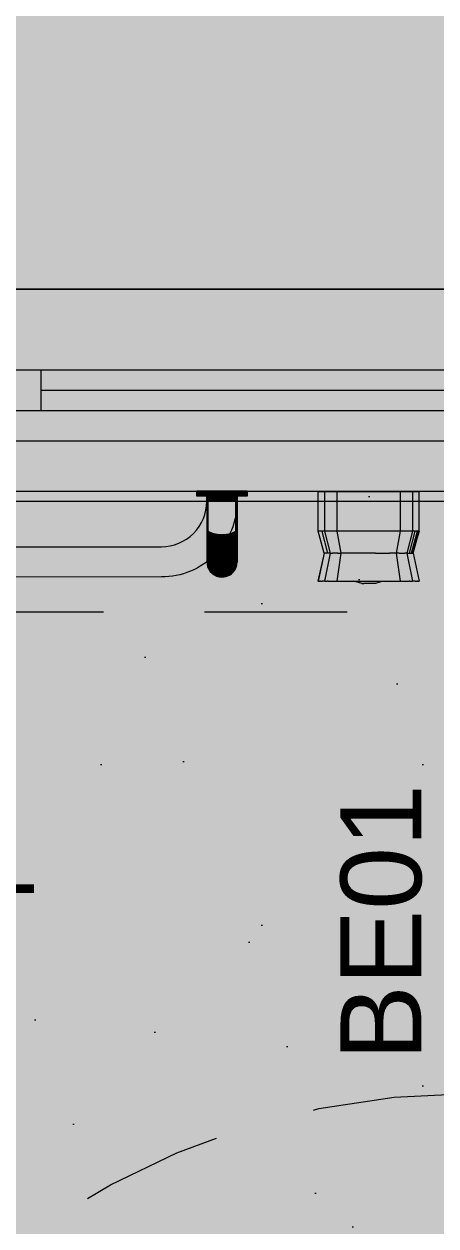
# Model space of a CAD drawing. Header units: metres. Extents: x -77 to 21.6, y -70.6 to -27.7.
# Drawn here: x -55.92 to -55.512, y -33.527 to -32.337 of the extents above; entities that cross this region are included whole.
import ezdxf

# ---------------------------------------------------------------- set-up
doc = ezdxf.new("R2010")
doc.units = ezdxf.units.M
doc.header["$MEASUREMENT"] = 0
doc.linetypes.add('Dashed', pattern=[0.07, 0.045, -0.025])
doc.linetypes.add('Hidden Line (2)', pattern=[0.195611, 0.141111, -0.0545])
for name, color, linetype in [('Janelas Archicad', 7, 'Continuous'), ('NOTAS BANCADAS', 7, 'Continuous'), ('PAREDE CONSTRUIR', 7, 'Continuous')]:
    doc.layers.add(name, color=color, linetype=linetype)
for name, color, linetype, lineweight in [('Janelas Archicad_Caneta_No__10', 7, 'Continuous', 5), ('Janelas Archicad_Caneta_No__241', 7, 'Continuous', 13), ('LAJES.EST_Caneta_No__241', 7, 'Continuous', 13), ('LAJES.EST_Caneta_No__96', 252, 'Continuous', 0), ('LOUCAS-METAIS.ARQ_Caneta_No__96', 252, 'Continuous', 0), ('NOTAS BANCADAS_Caneta_No__99', 7, 'Continuous', 20), ('NOTAS-LAYOUT.EXEC_Caneta_No__96', 252, 'Continuous', 0)]:
    doc.layers.add(name, color=color, linetype=linetype, lineweight=lineweight)
for name, color, linetype, lineweight, true_color in [('Janelas Archicad_Caneta_No__9', 7, 'Continuous', 5, 0x020202), ('LAJES.EST_Caneta_No__18', 7, 'Continuous', 0, 0xdfdfdf), ('LAJES.EST_Caneta_No__254', 7, 'Continuous', 0, 0xd1c9ad), ('LOUCAS-METAIS.ARQ_Caneta_No__18', 7, 'Continuous', 0, 0xdfdfdf), ('ZONA_Caneta_No__56', 7, 'Continuous', 0, 0xffe495)]:
    doc.layers.add(name, color=color, linetype=linetype, lineweight=lineweight, true_color=true_color)
doc.styles.add('GENERATED_STYLE_1', font='arial.ttf')
pattern_1 = [(45, (0, 0.5), (-0.159099, 0.159099), [0, -0.15, 0, -0.225]), (110, (0.5, 0.5), (0.21143084, 0.07695453), [0, -0.11, 0, -0.19])]

# ---------------------------------------------------------------- blocks, each defined once
blk = doc.blocks.new('Grab Bar 26')
at = {"layer": 'LOUCAS-METAIS.ARQ_Caneta_No__18', "linetype": 'Continuous', "lineweight": 0, "true_color": 0xdfdfdf}
for points in [[(-0.425, 0), (-0.425, -0.005), (-0.375, -0.005), (-0.375, 0)], [(0.375, 0), (0.375, -0.005), (0.425, -0.005), (0.425, 0)], [(-0.415, -0.005), (-0.415, -0.01, 0.414214), (-0.34, -0.085), (0.34, -0.085, 0.414214), (0.415, -0.01), (0.415, -0.005), (0.385, -0.005), (0.385, -0.01, -0.414214), (0.34, -0.055), (-0.34, -0.055, -0.414214), (-0.385, -0.01), (-0.385, -0.005)]]:
    blk.add_hatch(color=254, dxfattribs=at).paths.add_polyline_path(points)
at = {"layer": 'LOUCAS-METAIS.ARQ_Caneta_No__96', "color": 252, "linetype": 'Continuous', "lineweight": 0, "flags": 128}
for points in [[(-0.425, 0), (-0.425, -0.005), (-0.375, -0.005), (-0.375, 0)], [(0.375, 0), (0.375, -0.005), (0.425, -0.005), (0.425, 0)]]:
    blk.add_lwpolyline(points, close=True, dxfattribs=at)
blk.add_lwpolyline([(-0.415, -0.005), (-0.415, -0.01, 0.414214), (-0.34, -0.085), (0.34, -0.085, 0.414214), (0.415, -0.01), (0.415, -0.005), (0.385, -0.005), (0.385, -0.01, -0.414214), (0.34, -0.055), (-0.34, -0.055, -0.414214), (-0.385, -0.01), (-0.385, -0.005)], format="xyb", close=True, dxfattribs=at)
blk = doc.blocks.new('Fire-Products_Bosch_Sounders(4)')
at = {"layer": 'LOUCAS-METAIS.ARQ_Caneta_No__96', "color": 252, "linetype": 'Continuous', "lineweight": 0}
for p, q in [((-0.008, 0), (-0.0159, 0)), ((-0.0065, 0), (-0.008, 0)), ((0, 0), (-0.0065, 0)), ((0.0064, 0), (0, 0)), ((0.008, 0), (0.0064, 0)), ((0.0158, 0), (0.008, 0)), ((0.019, 0), (0.0158, 0)), ((0.0235, 0), (0.019, 0)), ((0.031, 0), (0.0235, 0)), ((0.031, -0.0393), (0.031, 0)), ((0.0347, 0), (0.031, 0)), ((0.036, 0), (0.0347, 0)), ((0.038, 0), (0.036, 0)), ((0.0401, 0), (0.038, 0)), ((0.0409, 0), (0.0401, 0)), ((0.0432, 0), (0.0409, 0)), ((0.0432, -0.0393), (0.0432, 0)), ((0.046, 0), (0.0432, 0)), ((0.0477, 0), (0.046, 0)), ((0.0482, 0), (0.0477, 0)), ((0.0497, 0), (0.0482, 0)), ((0.05, 0), (0.0497, 0)), ((0.05, -0.0393), (0.05, 0)), ((-0.05, -0.0393), (-0.05, 0)), ((-0.0498, 0), (-0.05, 0)), ((-0.0483, 0), (-0.0498, 0)), ((-0.0478, 0), (-0.0483, 0)), ((-0.0461, 0), (-0.0478, 0)), ((-0.0433, 0), (-0.0461, 0)), ((-0.0409, 0), (-0.0433, 0)), ((-0.0433, 0), (-0.0433, -0.0393)), ((-0.0402, 0), (-0.0409, 0)), ((-0.0381, 0), (-0.0402, 0)), ((-0.036, 0), (-0.0381, 0)), ((-0.0348, 0), (-0.036, 0)), ((-0.0311, 0), (-0.0348, 0)), ((-0.0236, 0), (-0.0311, 0)), ((-0.0311, 0), (-0.0311, -0.0393)), ((-0.0191, 0), (-0.0236, 0)), ((-0.0159, 0), (-0.0191, 0)), ((-0.05, -0.0393), (-0.0436, -0.061)), ((-0.044, -0.061), (-0.05, -0.0393)), ((-0.05, -0.0393), (-0.0483, -0.0393)), ((-0.0436, -0.061), (-0.0498, -0.0393)), ((-0.0483, -0.0393), (-0.0478, -0.0393)), ((-0.0425, -0.061), (-0.0483, -0.0393)), ((-0.0478, -0.0393), (-0.0433, -0.0393)), ((-0.0405, -0.061), (-0.0461, -0.0393)), ((-0.0433, -0.0393), (-0.0378, -0.061)), ((-0.0433, -0.0393), (-0.0402, -0.0393)), ((-0.0402, -0.0393), (-0.036, -0.0393)), ((-0.036, -0.0393), (-0.0348, -0.0393)), ((-0.0348, -0.0393), (-0.0311, -0.0393)), ((-0.0311, -0.0393), (-0.0272, -0.061)), ((-0.0311, -0.0393), (-0.0236, -0.0393)), ((-0.0236, -0.0393), (-0.0191, -0.0393)), ((-0.0191, -0.0393), (-0.0159, -0.0393)), ((-0.0159, -0.0393), (-0.008, -0.0393)), ((-0.008, -0.0393), (-0.0065, -0.0393)), ((-0.0065, -0.0393), (0, -0.0393)), ((0, -0.0393), (0.0064, -0.0393)), ((0.0064, -0.0393), (0.008, -0.0393)), ((0.008, -0.0393), (0.0158, -0.0393)), ((0.0158, -0.0393), (0.019, -0.0393)), ((0.019, -0.0393), (0.0235, -0.0393)), ((0.0235, -0.0393), (0.031, -0.0393)), ((0.0271, -0.061), (0.031, -0.0393)), ((0.031, -0.0393), (0.0347, -0.0393)), ((0.0347, -0.0393), (0.036, -0.0393)), ((0.036, -0.0393), (0.038, -0.0393)), ((0.0378, -0.061), (0.0432, -0.0393)), ((0.038, -0.0393), (0.0401, -0.0393)), ((0.0401, -0.0393), (0.0432, -0.0393)), ((0.0404, -0.061), (0.046, -0.0393)), ((0.0432, -0.0393), (0.046, -0.0393)), ((0.044, -0.061), (0.05, -0.0393)), ((0.046, -0.0393), (0.0477, -0.0393)), ((0.0477, -0.0393), (0.0482, -0.0393)), ((0.0482, -0.0393), (0.05, -0.0393)), ((-0.044, -0.061), (-0.05, -0.0888)), ((-0.044, -0.061), (-0.0436, -0.061)), ((-0.0425, -0.061), (-0.0436, -0.061)), ((-0.0378, -0.061), (-0.0433, -0.0888)), ((-0.0405, -0.061), (-0.0425, -0.061)), ((-0.0378, -0.061), (-0.0405, -0.061)), ((-0.0378, -0.061), (-0.0358, -0.061)), ((-0.0351, -0.061), (-0.0358, -0.061)), ((-0.0333, -0.061), (-0.0351, -0.061)), ((-0.0315, -0.061), (-0.0333, -0.061)), ((-0.0304, -0.061), (-0.0315, -0.061)), ((-0.0272, -0.061), (-0.0311, -0.0888)), ((-0.0304, -0.061), (-0.0272, -0.061)), ((-0.0304, -0.061), (-0.0304, -0.061)), ((-0.0272, -0.061), (-0.0207, -0.061)), ((-0.014, -0.061), (-0.0207, -0.061)), ((-0.007, -0.061), (-0.014, -0.061)), ((-0.014, -0.061), (-0.014, -0.061)), ((-0.007, -0.061), (0, -0.061)), ((-0.007, -0.061), (-0.007, -0.061)), ((0, -0.061), (0.007, -0.061)), ((0.007, -0.061), (0.0139, -0.061)), ((0.0139, -0.061), (0.0206, -0.061)), ((0.0206, -0.061), (0.0271, -0.061)), ((0.031, -0.0888), (0.0271, -0.061)), ((0.0304, -0.061), (0.0271, -0.061)), ((0.0304, -0.061), (0.0315, -0.061)), ((0.0304, -0.061), (0.0304, -0.061)), ((0.0315, -0.061), (0.0333, -0.061)), ((0.0333, -0.061), (0.0351, -0.061)), ((0.0351, -0.061), (0.0358, -0.061)), ((0.0378, -0.061), (0.0358, -0.061)), ((0.0432, -0.0888), (0.0378, -0.061)), ((0.0378, -0.061), (0.0404, -0.061)), ((0.0404, -0.061), (0.0424, -0.061)), ((0.0424, -0.061), (0.0436, -0.061)), ((0.05, -0.0888), (0.0436, -0.061)), ((0.0436, -0.061), (0.044, -0.061)), ((0.044, -0.061), (0.05, -0.0888)), ((-0.0483, -0.0888), (-0.05, -0.0888)), ((-0.0483, -0.0888), (-0.0478, -0.0888)), ((-0.0461, -0.0888), (-0.0478, -0.0888)), ((-0.0461, -0.0888), (-0.0433, -0.0888)), ((-0.0409, -0.0888), (-0.0433, -0.0888)), ((-0.0409, -0.0888), (-0.0402, -0.0888)), ((-0.036, -0.0888), (-0.0402, -0.0888)), ((-0.0311, -0.0888), (-0.036, -0.0888)), ((-0.0191, -0.0888), (-0.0311, -0.0888)), ((-0.0065, -0.0888), (-0.0191, -0.0888)), ((-0.014, -0.0891), (-0.0145, -0.0888)), ((-0.014, -0.0891), (-0.0122, -0.0896)), ((-0.0122, -0.0896), (-0.0067, -0.0911)), ((-0.0067, -0.0911), (-0.006, -0.0911)), ((0.0064, -0.0888), (-0.0065, -0.0888)), ((-0.006, -0.0911), (-0.0058, -0.0911)), ((-0.0058, -0.0911), (-0.0046, -0.0911)), ((-0.0046, -0.0911), (-0.0034, -0.0911)), ((-0.0034, -0.0911), (-0.0025, -0.0911)), ((-0.0025, -0.0911), (0, -0.0911)), ((0, -0.0911), (0.0025, -0.0911)), ((0.0025, -0.0911), (0.0034, -0.0911)), ((0.0034, -0.0911), (0.0046, -0.0911)), ((0.0058, -0.0911), (0.0046, -0.0911)), ((0.0058, -0.0911), (0.006, -0.0911)), ((0.0067, -0.0911), (0.006, -0.0911)), ((0.019, -0.0888), (0.0064, -0.0888)), ((0.0067, -0.0911), (0.0122, -0.0896)), ((0.0122, -0.0896), (0.014, -0.0891)), ((0.014, -0.0891), (0.0145, -0.0888)), ((0.031, -0.0888), (0.019, -0.0888)), ((0.036, -0.0888), (0.031, -0.0888)), ((0.0401, -0.0888), (0.036, -0.0888)), ((0.0401, -0.0888), (0.0409, -0.0888)), ((0.0432, -0.0888), (0.0409, -0.0888)), ((0.0432, -0.0888), (0.046, -0.0888)), ((0.0477, -0.0888), (0.046, -0.0888)), ((0.0477, -0.0888), (0.0482, -0.0888)), ((0.05, -0.0888), (0.0482, -0.0888))]:
    blk.add_line(p, q, dxfattribs=at)
blk = doc.blocks.new('Horizontal Multi-Sash Window 26_2')
at = {"layer": 'Janelas Archicad', "linetype": 'Continuous', "lineweight": 0, "true_color": 0xffffff}
for points in [[(-0.4, 0), (-0.4, -0.06), (-0.36, -0.06), (-0.36, -0.03), (-0.37, -0.03), (-0.37, 0)], [(-0.37, 0.01), (-0.37, -0.03), (-0.33, -0.03), (-0.33, 0.01)], [(0.33, 0.01), (-0.33, 0.01), (-0.33, -0.03), (-0.36, -0.03), (-0.36, -0.06), (0.36, -0.06), (0.36, -0.03), (0.33, -0.03)], [(0.33, -0.03), (0.33, 0.01), (-0.33, 0.01), (-0.33, -0.03)], [(0.37, -0.03), (0.37, 0.01), (0.33, 0.01), (0.33, -0.03)], [(0.4, -0.06), (0.4, 0), (0.37, 0), (0.37, -0.03), (0.36, -0.03), (0.36, -0.06)], [(-0.4, -0.06), (-0.4, -0.11), (-0.39, -0.12), (0.39, -0.12), (0.4, -0.11), (0.4, -0.06)]]:
    blk.add_hatch(color=7, dxfattribs=at).paths.add_polyline_path(points)
at = {"layer": 'Janelas Archicad_Caneta_No__10', "color": 7, "linetype": 'Continuous', "lineweight": 5}
for p, q in [((-0.4, -0.11), (-0.4, -0.06)), ((-0.4, -0.06), (-0.39, -0.06)), ((-0.39, -0.06), (-0.39, -0.11)), ((0.39, -0.11), (0.39, -0.06)), ((0.39, -0.06), (0.4, -0.06)), ((0.4, -0.06), (0.4, -0.11)), ((-0.44, -0.12), (-0.44, -0.11)), ((-0.44, -0.11), (-0.39, -0.11)), ((-0.39, -0.11), (-0.4, -0.11)), ((-0.39, -0.11), (-0.39, -0.12)), ((0.4, -0.11), (0.39, -0.11)), ((0.39, -0.11), (0.44, -0.11)), ((0.39, -0.12), (0.39, -0.11)), ((0.44, -0.11), (0.44, -0.12)), ((-0.39, -0.12), (-0.44, -0.12)), ((0.44, -0.12), (0.39, -0.12))]:
    blk.add_line(p, q, dxfattribs=at)
at = {"layer": 'Janelas Archicad_Caneta_No__241', "color": 7, "linetype": 'Continuous', "lineweight": 13}
for p, q in [((-0.4, 0.09), (-0.37, 0.09)), ((-0.37, 0), (-0.37, 0.09)), ((0.4, 0.09), (0.37, 0.09)), ((0.37, 0), (0.37, 0.09)), ((-0.4, 0), (-0.4, -0.06)), ((0.4, 0), (0.4, -0.06)), ((-0.4, -0.06), (-0.4, -0.08)), ((0.4, -0.06), (0.4, -0.08)), ((-0.4, -0.08), (-0.4, -0.11)), ((0.4, -0.08), (0.4, -0.11)), ((-0.44, -0.11), (-0.4, -0.11)), ((0.4, -0.11), (0.44, -0.11))]:
    blk.add_line(p, q, dxfattribs=at)
at = {"layer": 'Janelas Archicad_Caneta_No__9', "color": 18, "linetype": 'Continuous', "lineweight": 5, "true_color": 0x020202}
for p, q in [((-0.37, 0.09), (0.37, 0.09)), ((-0.4, 0), (-0.37, 0)), ((-0.37, 0.01), (-0.33, 0.01)), ((-0.37, -0.03), (-0.37, 0.01)), ((-0.37, 0), (-0.37, -0.03)), ((-0.33, 0.01), (0.33, 0.01)), ((-0.33, 0.01), (-0.33, -0.03)), ((-0.33, 0.01), (0.33, 0.01)), ((0.33, -0.03), (0.33, 0.01)), ((0.33, 0.01), (0.37, 0.01)), ((0.37, 0.01), (0.37, -0.03)), ((0.37, -0.03), (0.37, 0)), ((0.37, 0), (0.4, 0)), ((-0.33, -0.01), (0.33, -0.01)), ((-0.37, -0.03), (-0.36, -0.03)), ((-0.33, -0.03), (-0.37, -0.03)), ((-0.36, -0.03), (-0.36, -0.06)), ((0.33, -0.03), (-0.33, -0.03)), ((0.37, -0.03), (0.33, -0.03)), ((0.36, -0.06), (0.36, -0.03)), ((0.36, -0.03), (0.37, -0.03)), ((-0.36, -0.06), (-0.4, -0.06)), ((0.36, -0.06), (-0.36, -0.06)), ((0.4, -0.06), (0.36, -0.06)), ((-0.39, -0.12), (0.39, -0.12))]:
    blk.add_line(p, q, dxfattribs=at)
at = {"layer": 'Janelas Archicad_Caneta_No__9', "color": 18, "linetype": 'Dashed', "lineweight": 5, "true_color": 0x020202}
blk.add_line((-0.4, -0.11), (0.4, -0.11), dxfattribs=at)
blk = doc.blocks.new('Label_6_6', base_point=(-56.1107, -33.0929))
at = {"layer": 'NOTAS BANCADAS_Caneta_No__99', "color": 7, "lineweight": 20, "insert": (-55.9503, -33.1172), "char_height": 0.08, "attachment_point": 2, "style": 'GENERATED_STYLE_1'}
blk.add_mtext('\\A1;{\\pqc;\\pt0,99;\\fArial|b0|i0|c0|p0;\\W1.000000;CH.01\\fArial|b0|i0|c0|p0;\\W1.000000;\\A1{\\H.66x;\\S^  ;}\\fArial|b0|i0|c0|p0;\\W1.000000;\\fArial|b0|i0|c0|p0;\\W1.000000;\\A1{\\H.66x;\\S^  ;}\\fArial|b0|i0|c0|p0;\\W1.000000;\\fArial|b0|i0|c0|p0;\\W1.000000;\\fArial|b0|i0|c0|p0;\\W1.000000;\\fArial|b0|i0|c0|p0;\\W1.000000;\\fArial|b0|i0|c0|p0;\\W1.000000;\\fArial|b0|i0|c0|p0;\\W1.000000;\\fArial|b0|i0|c0|p0;\\W1.000000;\\A1{\\H.66x;\\S^  ;}\\fArial|b0|i0|c0|p0;\\W1.000000;\\fArial|b0|i0|c0|p0;\\W1.000000;\\A1{\\H.66x;\\S^  ;}\\fArial|b0|i0|c0|p0;\\W1.000000;\\fArial|b0|i0|c0|p0;\\W1.000000;\\fArial|b0|i0|c0|p0;\\W1.000000;\\fArial|b0|i0|c0|p0;\\W1.000000;\\fArial|b0|i0|c0|p0;\\W1.000000;\\fArial|b0|i0|c0|p0;\\W1.000000;\\fArial|b0|i0|c0|p0;\\W1.000000;\\A1{\\H.66x;\\S^  ;}\\fArial|b0|i0|c0|p0;\\W1.000000;\\fArial|b0|i0|c0|p0;\\W1.000000;\\A1{\\H.66x;\\S^  ;}\\fArial|b0|i0|c0|p0;\\W1.000000;\\fArial|b0|i0|c0|p0;\\W1.000000;\\fArial|b0|i0|c0|p0;\\W1.000000;\\fArial|b0|i0|c0|p0;\\W1.000000;\\fArial|b0|i0|c0|p0;\\W1.000000;\\fArial|b0|i0|c0|p0;\\W1.000000;\\fArial|b0|i0|c0|p0;\\W1.000000;\\A1{\\H.66x;\\S^  ;}\\fArial|b0|i0|c0|p0;\\W1.000000;\\fArial|b0|i0|c0|p0;\\W1.000000;\\A1{\\H.66x;\\S^  ;}\\fArial|b0|i0|c0|p0;\\W1.000000;\\fArial|b0|i0|c0|p0;\\W1.000000;\\fArial|b0|i0|c0|p0;\\W1.000000;\\fArial|b0|i0|c0|p0;\\W1.000000;\\fArial|b0|i0|c0|p0;\\W1.000000;\\fArial|b0|i0|c0|p0;\\W1.000000;\\fArial|b0|i0|c0|p0;\\W1.000000;\\A1{\\H.66x;\\S^  ;}\\fArial|b0|i0|c0|p0;\\W1.000000;\\fArial|b0|i0|c0|p0;\\W1.000000;\\A1{\\H.66x;\\S^  ;}\\fArial|b0|i0|c0|p0;\\W1.000000;\\fArial|b0|i0|c0|p0;\\W1.000000;\\fArial|b0|i0|c0|p0;\\W1.000000;\\fArial|b0|i0|c0|p0;\\W1.000000;\\fArial|b0|i0|c0|p0;\\W1.000000;\\fArial|b0|i0|c0|p0;\\W1.000000;\\fArial|b0|i0|c0|p0;\\W1.000000;\\A1{\\H.66x;\\S^  ;}\\fArial|b0|i0|c0|p0;\\W1.000000;}', dxfattribs=at)
blk = doc.blocks.new('Label_12_6', base_point=(-55.6311, -33.2526))
at = {"layer": 'NOTAS BANCADAS_Caneta_No__99', "color": 7, "lineweight": 20, "insert": (-55.6068, -33.1134), "char_height": 0.08, "attachment_point": 2, "rotation": 90, "style": 'GENERATED_STYLE_1'}
blk.add_mtext('\\A1;{\\pqc;\\pt0,99;\\fArial|b0|i0|c0|p0;\\W1.000000;BE01\\fArial|b0|i0|c0|p0;\\W1.000000;\\A1{\\H.66x;\\S^  ;}\\fArial|b0|i0|c0|p0;\\W1.000000;\\fArial|b0|i0|c0|p0;\\W1.000000;\\A1{\\H.66x;\\S^  ;}\\fArial|b0|i0|c0|p0;\\W1.000000;\\fArial|b0|i0|c0|p0;\\W1.000000;\\fArial|b0|i0|c0|p0;\\W1.000000;\\fArial|b0|i0|c0|p0;\\W1.000000;\\fArial|b0|i0|c0|p0;\\W1.000000;\\fArial|b0|i0|c0|p0;\\W1.000000;\\fArial|b0|i0|c0|p0;\\W1.000000;\\A1{\\H.66x;\\S^  ;}\\fArial|b0|i0|c0|p0;\\W1.000000;\\fArial|b0|i0|c0|p0;\\W1.000000;\\A1{\\H.66x;\\S^  ;}\\fArial|b0|i0|c0|p0;\\W1.000000;\\fArial|b0|i0|c0|p0;\\W1.000000;\\fArial|b0|i0|c0|p0;\\W1.000000;\\fArial|b0|i0|c0|p0;\\W1.000000;\\fArial|b0|i0|c0|p0;\\W1.000000;\\fArial|b0|i0|c0|p0;\\W1.000000;\\fArial|b0|i0|c0|p0;\\W1.000000;\\A1{\\H.66x;\\S^  ;}\\fArial|b0|i0|c0|p0;\\W1.000000;\\fArial|b0|i0|c0|p0;\\W1.000000;\\A1{\\H.66x;\\S^  ;}\\fArial|b0|i0|c0|p0;\\W1.000000;\\fArial|b0|i0|c0|p0;\\W1.000000;\\fArial|b0|i0|c0|p0;\\W1.000000;\\fArial|b0|i0|c0|p0;\\W1.000000;\\fArial|b0|i0|c0|p0;\\W1.000000;\\fArial|b0|i0|c0|p0;\\W1.000000;\\fArial|b0|i0|c0|p0;\\W1.000000;\\A1{\\H.66x;\\S^  ;}\\fArial|b0|i0|c0|p0;\\W1.000000;\\fArial|b0|i0|c0|p0;\\W1.000000;\\A1{\\H.66x;\\S^  ;}\\fArial|b0|i0|c0|p0;\\W1.000000;\\fArial|b0|i0|c0|p0;\\W1.000000;\\fArial|b0|i0|c0|p0;\\W1.000000;\\fArial|b0|i0|c0|p0;\\W1.000000;\\fArial|b0|i0|c0|p0;\\W1.000000;\\fArial|b0|i0|c0|p0;\\W1.000000;\\fArial|b0|i0|c0|p0;\\W1.000000;\\A1{\\H.66x;\\S^  ;}\\fArial|b0|i0|c0|p0;\\W1.000000;\\fArial|b0|i0|c0|p0;\\W1.000000;\\A1{\\H.66x;\\S^  ;}\\fArial|b0|i0|c0|p0;\\W1.000000;\\fArial|b0|i0|c0|p0;\\W1.000000;\\fArial|b0|i0|c0|p0;\\W1.000000;\\fArial|b0|i0|c0|p0;\\W1.000000;\\fArial|b0|i0|c0|p0;\\W1.000000;\\fArial|b0|i0|c0|p0;\\W1.000000;\\fArial|b0|i0|c0|p0;\\W1.000000;\\A1{\\H.66x;\\S^  ;}\\fArial|b0|i0|c0|p0;\\W1.000000;}', dxfattribs=at)
blk = doc.blocks.new('Grab Bar 26_3')
at = {"layer": 'LOUCAS-METAIS.ARQ_Caneta_No__18', "linetype": 'Continuous', "lineweight": 0, "true_color": 0xdfdfdf}
for points in [[(-0.017, 0), (-0.017, -0.005), (-0.0108, -0.005), (-0.0108, 0)], [(-0.0108, -0.005), (-0.0037, -0.005), (-0.0037, 0), (-0.0108, 0)], [(-0.0037, 0), (-0.0037, -0.005), (0.0037, -0.005), (0.0037, 0)], [(0.0037, -0.005), (0.0108, -0.005), (0.0108, 0), (0.0037, 0)], [(0.0108, 0), (0.0108, -0.005), (0.017, -0.005), (0.017, 0)], [(0.017, -0.005), (0.0217, -0.005), (0.0217, 0), (0.017, 0)], [(0.0217, -0.005), (0.0244, -0.005), (0.0244, 0), (0.0217, 0)], [(0.0244, 0), (0.0244, -0.005), (0.0249, -0.005), (0.0249, 0)], [(-0.0249, 0), (-0.0249, -0.005), (-0.0244, -0.005), (-0.0244, 0)], [(-0.0244, -0.005), (-0.0217, -0.005), (-0.0217, 0), (-0.0244, 0)], [(-0.0217, -0.005), (-0.017, -0.005), (-0.017, 0), (-0.0217, 0)], [(-0.015, -0.01), (-0.0147, -0.0102), (-0.0147, -0.005), (-0.015, -0.005)], [(-0.015, -0.01), (-0.015, -0.0234), (-0.0147, -0.024), (-0.0147, -0.0102)], [(-0.0147, -0.005), (-0.0147, -0.0102), (-0.014, -0.0103), (-0.014, -0.005)], [(-0.0147, -0.0102), (-0.0147, -0.024), (-0.014, -0.0246), (-0.014, -0.0103)], [(-0.014, -0.0103), (-0.0129, -0.0104), (-0.0129, -0.005), (-0.014, -0.005)], [(-0.014, -0.0246), (-0.0129, -0.0251), (-0.0129, -0.0104), (-0.014, -0.0103)], [(-0.0129, -0.005), (-0.0129, -0.0104), (-0.0113, -0.0106), (-0.0113, -0.005)], [(-0.0113, -0.0106), (-0.0129, -0.0104), (-0.0129, -0.0251), (-0.0113, -0.0256)], [(-0.0113, -0.005), (-0.0113, -0.0106), (-0.0094, -0.0107), (-0.0094, -0.005)], [(-0.0094, -0.0107), (-0.0113, -0.0106), (-0.0113, -0.0256), (-0.0094, -0.026)], [(-0.0094, -0.0107), (-0.0073, -0.0107), (-0.0073, -0.005), (-0.0094, -0.005)], [(-0.0094, -0.0107), (-0.0094, -0.026), (-0.0073, -0.0263), (-0.0073, -0.0107)], [(-0.0073, -0.005), (-0.0073, -0.0107), (-0.0049, -0.0108), (-0.0049, -0.005)], [(-0.0049, -0.0108), (-0.0073, -0.0107), (-0.0073, -0.0263), (-0.0049, -0.0265)], [(-0.0049, -0.005), (-0.0049, -0.0108), (-0.0023, -0.0108), (-0.0023, -0.005)], [(-0.0023, -0.0108), (-0.0049, -0.0108), (-0.0049, -0.0265), (-0.0023, -0.0267)], [(-0.0023, -0.005), (-0.0023, -0.0108), (0.0003, -0.0108), (0.0003, -0.005)], [(0.0003, -0.0108), (-0.0023, -0.0108), (-0.0023, -0.0267), (0.0003, -0.0267)], [(0.0003, -0.005), (0.0003, -0.0108), (0.0029, -0.0108), (0.0029, -0.005)], [(0.0029, -0.0108), (0.0003, -0.0108), (0.0003, -0.0267), (0.0029, -0.0266)], [(0.0029, -0.0108), (0.0054, -0.0108), (0.0054, -0.005), (0.0029, -0.005)], [(0.0029, -0.0266), (0.0054, -0.0265), (0.0054, -0.0108), (0.0029, -0.0108)], [(0.0054, -0.005), (0.0054, -0.0108), (0.0077, -0.0107), (0.0077, -0.005)], [(0.0077, -0.0107), (0.0054, -0.0108), (0.0054, -0.0265), (0.0077, -0.0262)], [(0.0077, -0.005), (0.0077, -0.0107), (0.0098, -0.0106), (0.0098, -0.005)], [(0.0098, -0.0106), (0.0077, -0.0107), (0.0077, -0.0262), (0.0098, -0.0259)], [(0.0098, -0.005), (0.0098, -0.0106), (0.0117, -0.0105), (0.0117, -0.005)], [(0.0098, -0.0106), (0.0098, -0.0259), (0.0117, -0.0255), (0.0117, -0.0105)], [(0.0117, -0.005), (0.0117, -0.0105), (0.0131, -0.0104), (0.0131, -0.005)], [(0.0131, -0.0104), (0.0117, -0.0105), (0.0117, -0.0255), (0.0131, -0.025)], [(0.0131, -0.005), (0.0131, -0.0104), (0.0142, -0.0103), (0.0142, -0.005)], [(0.0142, -0.0103), (0.0131, -0.0104), (0.0131, -0.025), (0.0142, -0.0244)], [(0.0142, -0.005), (0.0142, -0.0103), (0.0148, -0.0101), (0.0148, -0.005)], [(0.0142, -0.0103), (0.0142, -0.0244), (0.0148, -0.0239), (0.0148, -0.0101)], [(0.015, -0.005), (0.0148, -0.005), (0.0148, -0.0101), (0.015, -0.01)], [(0.0148, -0.0101), (0.0148, -0.0239), (0.015, -0.0233), (0.015, -0.01)], [(-0.0147, -0.024), (-0.015, -0.0234), (-0.015, -0.0361), (-0.0147, -0.0373)], [(0.015, -0.0233), (0.0148, -0.0239), (0.0148, -0.0371), (0.015, -0.0359)], [(-0.0147, -0.024), (-0.0147, -0.0373), (-0.014, -0.0384), (-0.014, -0.0246)], [(-0.014, -0.0246), (-0.014, -0.0384), (-0.0129, -0.0394), (-0.0129, -0.0251)], [(-0.0129, -0.0251), (-0.0129, -0.0394), (-0.0113, -0.0403), (-0.0113, -0.0256)], [(-0.0094, -0.026), (-0.0113, -0.0256), (-0.0113, -0.0403), (-0.0094, -0.0411)], [(-0.0094, -0.0411), (-0.0073, -0.0418), (-0.0073, -0.0263), (-0.0094, -0.026)], [(-0.0049, -0.0265), (-0.0073, -0.0263), (-0.0073, -0.0418), (-0.0049, -0.0422)], [(-0.0023, -0.0267), (-0.0049, -0.0265), (-0.0049, -0.0422), (-0.0023, -0.0425)], [(0.0003, -0.0267), (-0.0023, -0.0267), (-0.0023, -0.0425), (0.0003, -0.0426)], [(0.0029, -0.0266), (0.0003, -0.0267), (0.0003, -0.0426), (0.0029, -0.0425)], [(0.0029, -0.0425), (0.0054, -0.0421), (0.0054, -0.0265), (0.0029, -0.0266)], [(0.0077, -0.0262), (0.0054, -0.0265), (0.0054, -0.0421), (0.0077, -0.0416)], [(0.0098, -0.0259), (0.0077, -0.0262), (0.0077, -0.0416), (0.0098, -0.041)], [(0.0098, -0.0259), (0.0098, -0.041), (0.0117, -0.0402), (0.0117, -0.0255)], [(0.0117, -0.0255), (0.0117, -0.0402), (0.0131, -0.0392), (0.0131, -0.025)], [(0.0131, -0.025), (0.0131, -0.0392), (0.0142, -0.0382), (0.0142, -0.0244)], [(0.0142, -0.0244), (0.0142, -0.0382), (0.0148, -0.0371), (0.0148, -0.0239)], [(-0.015, -0.0476), (-0.0147, -0.0492), (-0.0147, -0.0373), (-0.015, -0.0361)], [(-0.014, -0.0384), (-0.0147, -0.0373), (-0.0147, -0.0492), (-0.014, -0.0508)], [(-0.014, -0.0508), (-0.0129, -0.0523), (-0.0129, -0.0394), (-0.014, -0.0384)], [(-0.0129, -0.0394), (-0.0129, -0.0523), (-0.0113, -0.0536), (-0.0113, -0.0403)], [(-0.0113, -0.0403), (-0.0113, -0.0536), (-0.0094, -0.0547), (-0.0094, -0.0411)], [(-0.0094, -0.0411), (-0.0094, -0.0547), (-0.0073, -0.0556), (-0.0073, -0.0418)], [(-0.0073, -0.0418), (-0.0073, -0.0556), (-0.0049, -0.0563), (-0.0049, -0.0422)], [(-0.0049, -0.0563), (-0.0023, -0.0567), (-0.0023, -0.0425), (-0.0049, -0.0422)], [(-0.0023, -0.0425), (-0.0023, -0.0567), (0.0003, -0.0568), (0.0003, -0.0426)], [(0.0003, -0.0426), (0.0003, -0.0568), (0.0029, -0.0566), (0.0029, -0.0425)], [(0.0029, -0.0425), (0.0029, -0.0566), (0.0054, -0.0562), (0.0054, -0.0421)], [(0.0054, -0.0421), (0.0054, -0.0562), (0.0077, -0.0555), (0.0077, -0.0416)], [(0.0077, -0.0416), (0.0077, -0.0555), (0.0098, -0.0545), (0.0098, -0.041)], [(0.0098, -0.041), (0.0098, -0.0545), (0.0117, -0.0533), (0.0117, -0.0402)], [(0.0117, -0.0402), (0.0117, -0.0533), (0.0131, -0.052), (0.0131, -0.0392)], [(0.0142, -0.0382), (0.0131, -0.0392), (0.0131, -0.052), (0.0142, -0.0505)], [(0.0142, -0.0505), (0.0148, -0.0489), (0.0148, -0.0371), (0.0142, -0.0382)], [(0.0148, -0.0371), (0.0148, -0.0489), (0.015, -0.0472), (0.015, -0.0359)], [(0.015, -0.0472), (0.0148, -0.0489), (0.0148, -0.0588), (0.015, -0.0567)], [(-0.0147, -0.0492), (-0.015, -0.0476), (-0.015, -0.0571), (-0.0147, -0.0592)], [(-0.0147, -0.0592), (-0.015, -0.0571), (-0.015, -0.0643), (-0.0147, -0.0667)], [(-0.014, -0.0508), (-0.0147, -0.0492), (-0.0147, -0.0592), (-0.014, -0.0611)], [(-0.0147, -0.0592), (-0.0147, -0.0667), (-0.014, -0.0689), (-0.014, -0.0611)], [(-0.014, -0.0508), (-0.014, -0.0611), (-0.0129, -0.063), (-0.0129, -0.0523)], [(-0.0129, -0.0523), (-0.0129, -0.063), (-0.0113, -0.0647), (-0.0113, -0.0536)], [(-0.0113, -0.0647), (-0.0094, -0.0661), (-0.0094, -0.0547), (-0.0113, -0.0536)], [(-0.0094, -0.0547), (-0.0094, -0.0661), (-0.0073, -0.0672), (-0.0073, -0.0556)], [(-0.0073, -0.0556), (-0.0073, -0.0672), (-0.0049, -0.0681), (-0.0049, -0.0563)], [(-0.0049, -0.0563), (-0.0049, -0.0681), (-0.0023, -0.0686), (-0.0023, -0.0567)], [(-0.0023, -0.0686), (0.0003, -0.0687), (0.0003, -0.0568), (-0.0023, -0.0567)], [(0.0003, -0.0687), (0.0029, -0.0685), (0.0029, -0.0566), (0.0003, -0.0568)], [(0.0029, -0.0566), (0.0029, -0.0685), (0.0054, -0.0679), (0.0054, -0.0562)], [(0.0054, -0.0562), (0.0054, -0.0679), (0.0077, -0.067), (0.0077, -0.0555)], [(0.0077, -0.0555), (0.0077, -0.067), (0.0098, -0.0658), (0.0098, -0.0545)], [(0.0098, -0.0658), (0.0117, -0.0643), (0.0117, -0.0533), (0.0098, -0.0545)], [(0.0117, -0.0533), (0.0117, -0.0643), (0.0131, -0.0626), (0.0131, -0.052)], [(0.0131, -0.0626), (0.0142, -0.0608), (0.0142, -0.0505), (0.0131, -0.052)], [(0.0142, -0.0505), (0.0142, -0.0608), (0.0148, -0.0588), (0.0148, -0.0489)], [(0.0142, -0.0608), (0.0142, -0.0685), (0.0148, -0.0662), (0.0148, -0.0588)], [(0.015, -0.0567), (0.0148, -0.0588), (0.0148, -0.0662), (0.015, -0.0638)], [(-0.015, -0.0688), (-0.0147, -0.0713), (-0.0147, -0.0667), (-0.015, -0.0643)], [(-0.0147, -0.0713), (-0.015, -0.0688), (-0.015, -0.0703), (-0.0147, -0.0729)], [(-0.0147, -0.0667), (-0.0147, -0.0713), (-0.014, -0.0738), (-0.014, -0.0689)], [(-0.014, -0.0738), (-0.0147, -0.0713), (-0.0147, -0.0729), (-0.014, -0.0754)], [(-0.014, -0.0611), (-0.014, -0.0689), (-0.0129, -0.0711), (-0.0129, -0.063)], [(-0.014, -0.0689), (-0.014, -0.0738), (-0.0129, -0.0761), (-0.0129, -0.0711)], [(-0.0129, -0.0711), (-0.0113, -0.073), (-0.0113, -0.0647), (-0.0129, -0.063)], [(-0.0129, -0.0711), (-0.0129, -0.0761), (-0.0113, -0.0782), (-0.0113, -0.073)], [(-0.0113, -0.0647), (-0.0113, -0.073), (-0.0094, -0.0746), (-0.0094, -0.0661)], [(-0.0094, -0.0661), (-0.0094, -0.0746), (-0.0073, -0.076), (-0.0073, -0.0672)], [(-0.0073, -0.076), (-0.0049, -0.0769), (-0.0049, -0.0681), (-0.0073, -0.0672)], [(-0.0049, -0.0769), (-0.0023, -0.0775), (-0.0023, -0.0686), (-0.0049, -0.0681)], [(-0.0023, -0.0775), (0.0003, -0.0777), (0.0003, -0.0687), (-0.0023, -0.0686)], [(0.0003, -0.0687), (0.0003, -0.0777), (0.0029, -0.0774), (0.0029, -0.0685)], [(0.0029, -0.0685), (0.0029, -0.0774), (0.0054, -0.0768), (0.0054, -0.0679)], [(0.0054, -0.0679), (0.0054, -0.0768), (0.0077, -0.0757), (0.0077, -0.067)], [(0.0077, -0.0757), (0.0098, -0.0743), (0.0098, -0.0658), (0.0077, -0.067)], [(0.0098, -0.0658), (0.0098, -0.0743), (0.0117, -0.0726), (0.0117, -0.0643)], [(0.0117, -0.0726), (0.0131, -0.0707), (0.0131, -0.0626), (0.0117, -0.0643)], [(0.0117, -0.0778), (0.0131, -0.0756), (0.0131, -0.0707), (0.0117, -0.0726)], [(0.0131, -0.0626), (0.0131, -0.0707), (0.0142, -0.0685), (0.0142, -0.0608)], [(0.0131, -0.0707), (0.0131, -0.0756), (0.0142, -0.0733), (0.0142, -0.0685)], [(0.0142, -0.0685), (0.0142, -0.0733), (0.0148, -0.0708), (0.0148, -0.0662)], [(0.0142, -0.0749), (0.0148, -0.0723), (0.0148, -0.0708), (0.0142, -0.0733)], [(0.0148, -0.0662), (0.0148, -0.0708), (0.015, -0.0682), (0.015, -0.0638)], [(0.015, -0.0682), (0.0148, -0.0708), (0.0148, -0.0723), (0.015, -0.0697)], [(-0.014, -0.0754), (-0.0129, -0.0777), (-0.0129, -0.0761), (-0.014, -0.0738)], [(-0.0113, -0.0782), (-0.0129, -0.0761), (-0.0129, -0.0777), (-0.0113, -0.0798)], [(-0.0113, -0.073), (-0.0113, -0.0782), (-0.0094, -0.0799), (-0.0094, -0.0746)], [(-0.0094, -0.0799), (-0.0113, -0.0782), (-0.0113, -0.0798), (-0.0094, -0.0817)], [(-0.0094, -0.0746), (-0.0094, -0.0799), (-0.0073, -0.0814), (-0.0073, -0.076)], [(-0.0094, -0.0799), (-0.0094, -0.0817), (-0.0073, -0.0831), (-0.0073, -0.0814)], [(-0.0073, -0.0814), (-0.0049, -0.0824), (-0.0049, -0.0769), (-0.0073, -0.076)], [(-0.0049, -0.0824), (-0.0073, -0.0814), (-0.0073, -0.0831), (-0.0049, -0.0842)], [(-0.0049, -0.0824), (-0.0023, -0.083), (-0.0023, -0.0775), (-0.0049, -0.0769)], [(-0.0023, -0.083), (-0.0049, -0.0824), (-0.0049, -0.0842), (-0.0023, -0.0848)], [(-0.0023, -0.083), (0.0003, -0.0832), (0.0003, -0.0777), (-0.0023, -0.0775)], [(0.0003, -0.0832), (-0.0023, -0.083), (-0.0023, -0.0848), (0.0003, -0.085)], [(0.0003, -0.0777), (0.0003, -0.0832), (0.0029, -0.0829), (0.0029, -0.0774)], [(0.0029, -0.0829), (0.0003, -0.0832), (0.0003, -0.085), (0.0029, -0.0847)], [(0.0029, -0.0774), (0.0029, -0.0829), (0.0054, -0.0822), (0.0054, -0.0768)], [(0.0029, -0.0829), (0.0029, -0.0847), (0.0054, -0.084), (0.0054, -0.0822)], [(0.0054, -0.0822), (0.0077, -0.0811), (0.0077, -0.0757), (0.0054, -0.0768)], [(0.0077, -0.0811), (0.0054, -0.0822), (0.0054, -0.084), (0.0077, -0.0829)], [(0.0077, -0.0811), (0.0098, -0.0796), (0.0098, -0.0743), (0.0077, -0.0757)], [(0.0098, -0.0796), (0.0077, -0.0811), (0.0077, -0.0829), (0.0098, -0.0813)], [(0.0098, -0.0743), (0.0098, -0.0796), (0.0117, -0.0778), (0.0117, -0.0726)], [(0.0098, -0.0813), (0.0117, -0.0794), (0.0117, -0.0778), (0.0098, -0.0796)], [(0.0131, -0.0756), (0.0117, -0.0778), (0.0117, -0.0794), (0.0131, -0.0773)], [(0.0142, -0.0733), (0.0131, -0.0756), (0.0131, -0.0773), (0.0142, -0.0749)]]:
    blk.add_hatch(color=254, dxfattribs=at).paths.add_polyline_path(points)
at = {"layer": 'LOUCAS-METAIS.ARQ_Caneta_No__96', "color": 252, "linetype": 'Continuous', "lineweight": 0}
for p, q in [((-0.0037, 0), (0.0037, 0)), ((0.0037, 0), (0.0108, 0)), ((0.0108, 0), (0.017, 0)), ((0.017, 0), (0.0217, 0)), ((0.0217, 0), (0.0244, 0)), ((0.0244, 0), (0.0249, 0)), ((0.0249, -0.005), (0.0249, 0)), ((-0.0249, 0), (-0.0244, 0)), ((-0.0249, -0.005), (-0.0249, 0)), ((-0.0249, -0.005), (-0.0244, -0.005)), ((-0.0244, 0), (-0.0217, 0)), ((-0.0244, -0.005), (-0.0217, -0.005)), ((-0.0217, 0), (-0.017, 0)), ((-0.0217, -0.005), (-0.017, -0.005)), ((-0.017, 0), (-0.0108, 0)), ((-0.017, -0.005), (-0.0108, -0.005)), ((-0.015, -0.005), (-0.015, -0.01)), ((-0.015, -0.01), (-0.015, -0.0234)), ((-0.0108, 0), (-0.0037, 0)), ((-0.0108, -0.005), (-0.0037, -0.005)), ((-0.0037, -0.005), (0.0037, -0.005)), ((0.0037, -0.005), (0.0108, -0.005)), ((0.0108, -0.005), (0.017, -0.005)), ((0.015, -0.005), (0.015, -0.01)), ((0.015, -0.01), (0.015, -0.0233)), ((0.017, -0.005), (0.0217, -0.005)), ((0.0217, -0.005), (0.0244, -0.005)), ((0.0244, -0.005), (0.0249, -0.005)), ((-0.015, -0.0234), (-0.015, -0.0361)), ((0.015, -0.0233), (0.015, -0.0359)), ((-0.015, -0.0361), (-0.015, -0.0476)), ((0.015, -0.0359), (0.015, -0.0472)), ((0.015, -0.0472), (0.015, -0.0567)), ((-0.015, -0.0476), (-0.015, -0.0571)), ((-0.015, -0.0571), (-0.015, -0.0643)), ((0.015, -0.0567), (0.015, -0.0638)), ((-0.015, -0.0643), (-0.015, -0.0688)), ((-0.015, -0.0688), (-0.015, -0.0703)), ((-0.0147, -0.0729), (-0.015, -0.0703)), ((0.015, -0.0697), (0.0148, -0.0723)), ((0.015, -0.0638), (0.015, -0.0682)), ((0.015, -0.0682), (0.015, -0.0697)), ((-0.014, -0.0754), (-0.0147, -0.0729)), ((-0.0129, -0.0777), (-0.014, -0.0754)), ((-0.0113, -0.0798), (-0.0129, -0.0777)), ((-0.0094, -0.0817), (-0.0113, -0.0798)), ((-0.0073, -0.0831), (-0.0094, -0.0817)), ((-0.0049, -0.0842), (-0.0073, -0.0831)), ((0.0077, -0.0829), (0.0054, -0.084)), ((0.0098, -0.0813), (0.0077, -0.0829)), ((0.0117, -0.0794), (0.0098, -0.0813)), ((0.0131, -0.0773), (0.0117, -0.0794)), ((0.0142, -0.0749), (0.0131, -0.0773)), ((0.0148, -0.0723), (0.0142, -0.0749)), ((-0.0023, -0.0848), (-0.0049, -0.0842)), ((0.0003, -0.085), (-0.0023, -0.0848)), ((0.0029, -0.0847), (0.0003, -0.085)), ((0.0054, -0.084), (0.0029, -0.0847))]:
    blk.add_line(p, q, dxfattribs=at)

msp = doc.modelspace()

# ---------------------------------------------------------------- hatches: boundary and pattern name
at = {"layer": 'LAJES.EST_Caneta_No__18', "linetype": 'Continuous', "lineweight": 0, "true_color": 0xdfdfdf}
h = msp.add_hatch(dxfattribs=at)
h.set_pattern_fill('Piso_Externo__0006', color=254, style=0, pattern_type=2)
h.set_pattern_definition([(45, (0, 0.6), (-0.1909188, 0.1909188), [0, -0.18, 0, -0.27]), (110, (0.6, 0.6), (0.253717, 0.09234544), [0, -0.132, 0, -0.228])])
h.paths.add_polyline_path([(-76.514, -65.1016), (-73.814, -65.1016, -0.414214), (-75.814, -67.1016), (-66.814, -67.1016, -0.414214), (-68.814, -65.1016), (-68.814, -62.301), (-68.814, -45.4002, -0.414214), (-66.514, -43.1002), (-65.914, -43.1002), (-65.914, -42.3002), (-66.514, -42.3002), (-66.514, -38.2041), (-65.114, -38.2041), (-65.114, -36.7038), (-66.514, -36.7038), (-66.514, -32.5997), (-65.114, -32.5997), (-56.714, -32.5997), (-53.814, -32.5997), (-44.014, -32.5997), (-44.014, -42.3002), (-53.814, -42.3002), (-53.814, -47.1002), (-44.014, -47.1002), (-44.014, -50.8516), (-45.6136, -50.8516), (-45.6136, -52.3506), (-44.014, -52.3506), (-44.014, -60.3006), (-48.9163, -60.3006), (-48.9163, -61.1006), (-44.3609, -61.1006), (-44.3609, -67.1016), (-44.014, -67.1016), (-41.514, -67.1016), (-41.514, -28.1016), (-41.714, -28.1016), (-41.714, -60.3006), (-43.014, -60.3006), (-43.014, -30.0016), (-66.514, -30.0016), (-66.514, -28.1016), (-76.514, -28.1016)])
h.paths.add_polyline_path([(-73.814, -45.1016), (-76.314, -45.1016), (-76.314, -43.0892), (-75.7984, -43.0908, -0.414214), (-73.8139, -45.0876)], flags=0)
h.paths.add_polyline_path([(-73.814, -45.5846, -0.009328), (-73.814, -45.6604)], flags=0)
h.paths.add_polyline_path([(-52.814, -46.3002), (-52.814, -43.1002), (-44.014, -43.1002), (-44.014, -46.3002)], flags=0)
h.paths.add_polyline_path([(-67.714, -34.1), (-76.314, -34.1), (-76.314, -32.5997), (-67.714, -32.5997)], flags=0)
at = {"layer": 'LAJES.EST_Caneta_No__254', "linetype": 'Continuous', "lineweight": 0, "true_color": 0xd1c9ad}
h = msp.add_hatch(dxfattribs=at)
h.set_pattern_fill('Haie_OD_0006', color=9, style=0, pattern_type=2)
h.set_pattern_definition(pattern_1)
h.paths.add_polyline_path([(-65.114, -47.1002), (-66.514, -47.1002), (-66.514, -60.3006), (-56.514, -60.3006), (-44.014, -60.3006), (-44.014, -56.6006), (-50.5957, -56.6006), (-50.5957, -54.2479), (-52.6157, -54.2479), (-52.6157, -52.5506), (-50.5957, -52.5506), (-45.6136, -52.5506), (-45.6136, -50.8516), (-44.014, -50.8516), (-44.014, -47.1002), (-53.814, -47.1002), (-53.814, -42.3002), (-44.014, -42.3002), (-44.014, -37.1002), (-51.174, -37.1002), (-51.174, -32.5997), (-53.814, -32.5997), (-56.714, -32.5997), (-58.7637, -32.5997), (-58.7637, -34.9038), (-63.464, -34.9038), (-63.464, -36.5038), (-65.114, -36.5038), (-65.114, -38.4037), (-63.464, -38.4037), (-63.464, -42.1002), (-65.114, -42.1002), (-65.114, -42.3002)])
h.paths.add_polyline_path([(-60.5596, -42.1002), (-60.5596, -38.4037), (-58.8637, -38.4037), (-58.8637, -42.1002)], flags=0)
h.paths.add_polyline_path([(-59.064, -48.7001), (-59.064, -47.3002), (-56.714, -47.3002), (-56.714, -48.7001)], flags=0)
at = {"layer": 'LAJES.EST_Caneta_No__96', "linetype": 'Continuous', "lineweight": 0}
h = msp.add_hatch(dxfattribs=at)
h.set_pattern_fill('Haie_OD_0006', color=252, style=0, pattern_type=2)
h.set_pattern_definition(pattern_1)
h.paths.add_polyline_path([(-56.574, -34.8997), (-54.474, -34.8997), (-54.474, -32.7997), (-56.574, -32.7997)])
at = {"layer": 'PAREDE CONSTRUIR', "linetype": 'Continuous', "lineweight": 0, "true_color": 0xffffff}
msp.add_hatch(color=7, dxfattribs=at).paths.add_polyline_path([(-55.943, -32.5997), (-55.943, -32.6897), (-55.203, -32.6897), (-55.203, -32.5997)])

# ---------------------------------------------------------------- linework, layer by layer
at = {"layer": 'LAJES.EST_Caneta_No__241', "color": 7, "linetype": 'Continuous', "lineweight": 13, "flags": 128}
for points in [[(-65.914, -42.3002), (-66.514, -42.3002), (-66.514, -38.2041), (-65.114, -38.2041), (-65.114, -36.7038), (-66.514, -36.7038), (-66.514, -32.5997), (-65.114, -32.5997), (-56.714, -32.5997), (-53.814, -32.5997), (-44.014, -32.5997), (-44.014, -42.3002), (-53.814, -42.3002), (-53.814, -47.1002), (-44.014, -47.1002), (-44.014, -50.8516), (-45.6136, -50.8516), (-45.6136, -52.3506), (-44.014, -52.3506), (-44.014, -60.3006), (-48.9163, -60.3006)], [(-65.914, -42.3002), (-66.514, -42.3002), (-66.514, -38.2041), (-65.114, -38.2041), (-65.114, -36.7038), (-66.514, -36.7038), (-66.514, -32.5997), (-65.114, -32.5997), (-56.714, -32.5997), (-53.814, -32.5997), (-44.014, -32.5997), (-44.014, -42.3002), (-53.814, -42.3002), (-53.814, -47.1002), (-44.014, -47.1002), (-44.014, -50.8516), (-45.6136, -50.8516), (-45.6136, -52.3506), (-44.014, -52.3506), (-44.014, -60.3006), (-48.9163, -60.3006)], [(-65.914, -42.3002), (-66.514, -42.3002), (-66.514, -38.2041), (-65.114, -38.2041), (-65.114, -36.7038), (-66.514, -36.7038), (-66.514, -32.5997), (-65.114, -32.5997), (-56.714, -32.5997), (-53.814, -32.5997), (-44.014, -32.5997), (-44.014, -42.3002), (-53.814, -42.3002), (-53.814, -47.1002), (-44.014, -47.1002), (-44.014, -50.8516), (-45.6136, -50.8516), (-45.6136, -52.3506), (-44.014, -52.3506), (-44.014, -60.3006), (-48.9163, -60.3006)], [(-65.914, -42.3002), (-66.514, -42.3002), (-66.514, -38.2041), (-65.114, -38.2041), (-65.114, -36.7038), (-66.514, -36.7038), (-66.514, -32.5997), (-65.114, -32.5997), (-56.714, -32.5997), (-53.814, -32.5997), (-44.014, -32.5997), (-44.014, -42.3002), (-53.814, -42.3002), (-53.814, -47.1002), (-44.014, -47.1002), (-44.014, -50.8516), (-45.6136, -50.8516), (-45.6136, -52.3506), (-44.014, -52.3506), (-44.014, -60.3006), (-48.9163, -60.3006)], [(-65.914, -42.3002), (-66.514, -42.3002), (-66.514, -38.2041), (-65.114, -38.2041), (-65.114, -36.7038), (-66.514, -36.7038), (-66.514, -32.5997), (-65.114, -32.5997), (-56.714, -32.5997), (-53.814, -32.5997), (-44.014, -32.5997), (-44.014, -42.3002), (-53.814, -42.3002), (-53.814, -47.1002), (-44.014, -47.1002), (-44.014, -50.8516), (-45.6136, -50.8516), (-45.6136, -52.3506), (-44.014, -52.3506), (-44.014, -60.3006), (-48.9163, -60.3006)], [(-51.174, -37.1002), (-51.174, -32.5997), (-53.814, -32.5997), (-56.714, -32.5997), (-58.7637, -32.5997), (-58.7637, -34.9038), (-58.8637, -34.9038)], [(-51.174, -37.1002), (-51.174, -32.5997), (-53.814, -32.5997), (-56.714, -32.5997), (-58.7637, -32.5997), (-58.7637, -34.9038), (-58.8637, -34.9038)], [(-51.174, -37.1002), (-51.174, -32.5997), (-53.814, -32.5997), (-56.714, -32.5997), (-58.7637, -32.5997), (-58.7637, -34.9038), (-58.8637, -34.9038)]]:
    msp.add_lwpolyline(points, dxfattribs=at)
msp.add_lwpolyline([(-56.574, -34.8997), (-54.474, -34.8997), (-54.474, -32.7997), (-56.574, -32.7997)], close=True, dxfattribs=at)
at = {"layer": 'NOTAS-LAYOUT.EXEC_Caneta_No__96', "color": 252, "linetype": 'Hidden Line (2)', "lineweight": 0}
msp.add_lwpolyline([(-55.9824, -32.9187), (-55.1824, -32.9187), (-55.1824, -34.1187), (-55.9824, -34.1187)], close=True, dxfattribs=at)
msp.add_circle((-55.4769, -34.1452), 0.75, dxfattribs=at)
at = {"layer": 'ZONA_Caneta_No__56', "color": 41, "linetype": 'Continuous', "lineweight": 0, "true_color": 0xffe495, "flags": 128}
msp.add_lwpolyline([(-56.574, -32.7997), (-56.574, -34.8997), (-54.474, -34.8997), (-54.474, -32.7997)], close=True, dxfattribs=at)

# ---------------------------------------------------------------- block references
at = {"layer": 'Janelas Archicad', "color": 18, "linetype": 'Continuous', "lineweight": 5, "true_color": 0x020202, "xscale": -1}
msp.add_blockref('Horizontal Multi-Sash Window 26_2', (-55.573, -32.6897), dxfattribs=at)
at = {"layer": 'LOUCAS-METAIS.ARQ_Caneta_No__96', "color": 252, "linetype": 'Continuous', "lineweight": 0, "xscale": -1}
for name, p, rotation in [('Grab Bar 26', (-56.124, -32.7995), 0.02156605002634164), ('Grab Bar 26_3', (-55.724, -32.7994), 359.9998338668901), ('Fire-Products_Bosch_Sounders(4)', (-55.579, -32.7997), 359.9987048592987)]:
    msp.add_blockref(name, p, dxfattribs=dict(at, rotation=rotation))
at = {"layer": 'NOTAS BANCADAS', "color": 251, "linetype": 'Continuous', "lineweight": 5, "true_color": 0x6b6b6b}
for name, p in [('Label_12_6', (-55.6311, -33.2526)), ('Label_6_6', (-56.1107, -33.0929))]:
    msp.add_blockref(name, p, dxfattribs=at)

doc.saveas('drawing.dxf')
